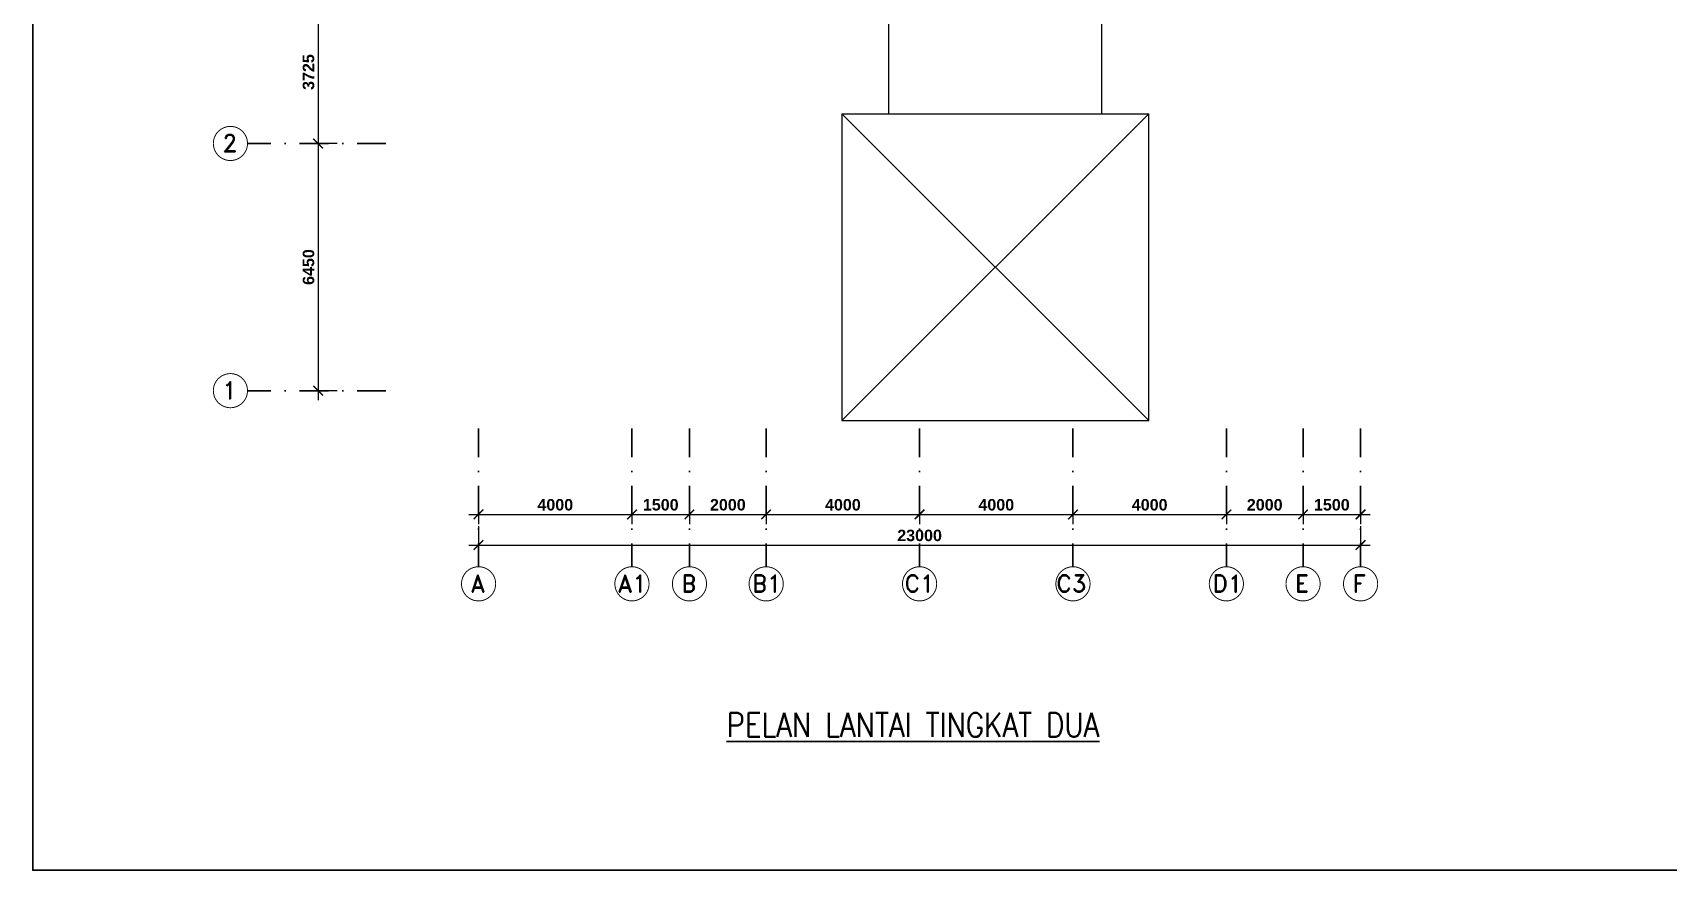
# Model space of a CAD drawing. Header units: inches. Extents: x 14 to 94880, y -4 to 65158.
# Drawn here: x 14 to 42664, y 8 to 21864 of the extents above; entities that cross this region are included whole.
import ezdxf

# ---------------------------------------------------------------- set-up
doc = ezdxf.new("R2010")
doc.units = ezdxf.units.IN
doc.header["$MEASUREMENT"] = 0
doc.linetypes.add('DASHDOT', pattern=[1, 0.5, -0.25, 0, -0.25])
doc.linetypes.add('DASHED2', pattern=[0.375, 0.25, -0.125])
doc.layers.add('dim', color=8, linetype='Continuous', lineweight=20)
doc.layers.add('ROOF', color=8, linetype='Continuous', lineweight=20)
for name, color, linetype in [('FF-TEXT', 7, 'Continuous'), ('GRID', 8, 'DASHDOT'), ('GRID-TEXT', 8, 'Continuous'), ('t.block', 4, 'Continuous')]:
    doc.layers.add(name, color=color, linetype=linetype)
doc.styles.add('LAILA', font='romans.shx', dxfattribs={"width": 0.85})
doc.styles.add('style1', font='romand.shx', dxfattribs={"height": 250})
doc.styles.add('style2', font='sanssb__.ttf', dxfattribs={"height": 1200})

# ---------------------------------------------------------------- blocks, each defined once
blk = doc.blocks.new('_ArchTick')
at = {"color": 0, "linetype": 'ByBlock', "const_width": 0.15}
blk.add_lwpolyline([(-0.5, -0.5), (0.5, 0.5)], dxfattribs=at)

msp = doc.modelspace()

# ---------------------------------------------------------------- linework, layer by layer
at = {"layer": 'dim'}
for p, q in [((7456, 22948), (7456, 18723)), ((7456, 19223), (7456, 12273)), ((7950, 18973), (7206, 18973)), ((7950, 18973), (7206, 18973)), ((7950, 12523), (7206, 12523)), ((11640, 9788), (11640, 9044)), ((15640, 9788), (15640, 9044)), ((15640, 9788), (15640, 9044)), ((17140, 9788), (17140, 9044)), ((17140, 9788), (17140, 9044)), ((19140, 9788), (19140, 9044)), ((19140, 9788), (19140, 9044)), ((23140, 9788), (23140, 9044)), ((23140, 9788), (23140, 9044)), ((27140, 9788), (27140, 9044)), ((27140, 9788), (27140, 9044)), ((31140, 9788), (31140, 9044)), ((31140, 9788), (31140, 9044)), ((33140, 9788), (33140, 9044)), ((33140, 9788), (33140, 9044)), ((34640, 9788), (34640, 9044)), ((11390, 9294), (15890, 9294)), ((11640, 8988), (11640, 8244)), ((15390, 9294), (17390, 9294)), ((16890, 9294), (19390, 9294)), ((18890, 9294), (23390, 9294)), ((22890, 9294), (27390, 9294)), ((26890, 9294), (31390, 9294)), ((30890, 9294), (33390, 9294)), ((32890, 9294), (34890, 9294)), ((34640, 8988), (34640, 8244)), ((11390, 8494), (34890, 8494))]:
    msp.add_line(p, q, dxfattribs=at)
at = {"layer": 'GRID', "ltscale": 1500}
for p, q in [((9224, 18973), (5615, 18973)), ((9224, 12523), (5615, 12523)), ((11640, 11537), (11640, 7928)), ((15640, 11537), (15640, 7928)), ((17140, 11537), (17140, 7928)), ((19140, 11537), (19140, 7928)), ((23140, 11537), (23140, 7928)), ((27140, 11537), (27140, 7928)), ((27140, 11537), (27140, 7928)), ((31140, 11537), (31140, 7928)), ((31140, 11537), (31140, 7928)), ((33140, 11537), (33140, 7928)), ((33140, 11537), (33140, 7928)), ((34640, 11537), (34640, 7928)), ((34640, 11537), (34640, 7928))]:
    msp.add_line(p, q, dxfattribs=at)
at = {"layer": 'GRID-TEXT', "const_width": 24.7}
for points in [[(5615, 18973, 1), (4724, 18973, 0.414214), (5169, 18528, 0.414214), (5615, 18973, 1)], [(5615, 12523, 1), (4724, 12523, 0.414214), (5169, 12078, 0.414214), (5615, 12523, 1)], [(12086, 7483, 1), (11195, 7483, 0.414214), (11640, 7037, 0.414214), (12086, 7483, 1)], [(16086, 7483, 1), (15195, 7483, 0.414214), (15640, 7037, 0.414214), (16086, 7483, 1)], [(17586, 7483, 1), (16695, 7483, 0.414214), (17140, 7037, 0.414214), (17586, 7483, 1)], [(19586, 7483, 1), (18695, 7483, 0.414214), (19140, 7037, 0.414214), (19586, 7483, 1)], [(23586, 7483, 1), (22695, 7483, 0.414214), (23140, 7037, 0.414214), (23586, 7483, 1)], [(27586, 7483, 1), (26695, 7483, 0.414214), (27140, 7037, 0.414214), (27586, 7483, 1)], [(31586, 7483, 1), (30695, 7483, 0.414214), (31140, 7037, 0.414214), (31586, 7483, 1)], [(33586, 7483, 1), (32695, 7483, 0.414214), (33140, 7037, 0.414214), (33586, 7483, 1)], [(35086, 7483, 1), (34195, 7483, 0.414214), (34640, 7037, 0.414214), (35086, 7483, 1)]]:
    msp.add_lwpolyline(points, format="xyb", dxfattribs=at)
at = {"layer": 'ROOF', "linetype": 'Continuous', "ltscale": 2000}
for p, q in [((22340, 19748), (22340, 22098)), ((27890, 19748), (27890, 22098)), ((29115, 11748), (21115, 19748)), ((21115, 11748), (29115, 19748)), ((21115, 19748), (29115, 19748)), ((21115, 19748), (21115, 11748)), ((29115, 11748), (29115, 19748)), ((21115, 19390), (21115, 11748)), ((21115, 11748), (29115, 11748))]:
    msp.add_line(p, q, dxfattribs=at)
at = {"layer": 'ROOF', "linetype": 'DASHED2', "ltscale": 2000}
for p, q in [((21340, 19748), (28890, 19748)), ((21340, 11748), (28890, 11748))]:
    msp.add_line(p, q, dxfattribs=at)
at = {"layer": 't.block', "color": 7, "ltscale": 0.5}
msp.add_lwpolyline([(94869, 8), (14, 8), (14, 64871), (94869, 64871)], close=True, dxfattribs=at)

# ---------------------------------------------------------------- block references
at = {"layer": 'dim', "xscale": 250, "yscale": 250, "zscale": 250}
for p, rotation in [((7456, 18973), 270), ((7456, 18973), 90), ((7456, 12523), 270), ((11640, 9294), 180), ((15640, 9294), 180), ((17140, 9294), 180), ((19140, 9294), 180), ((23140, 9294), 180), ((27140, 9294), 180), ((31140, 9294), 180), ((33140, 9294), 180), ((11640, 8494), 180)]:
    msp.add_blockref('_ArchTick', p, dxfattribs=dict(at, rotation=rotation))
for p in [(15640, 9294), (17140, 9294), (19140, 9294), (23140, 9294), (27140, 9294), (31140, 9294), (33140, 9294), (34640, 9294), (34640, 8494)]:
    msp.add_blockref('_ArchTick', p, dxfattribs=at)

# ---------------------------------------------------------------- texts
at = {"layer": 'dim', "char_height": 300, "attachment_point": 5, "rotation": 90, "style": 'style2'}
for s, insert in [('\\A1;3725', (7206, 20836)), ('\\A1;6450', (7206, 15748))]:
    msp.add_mtext(s, dxfattribs=dict(at, insert=insert))
at = {"layer": 'dim', "char_height": 300, "attachment_point": 5, "style": 'style2'}
for s, insert in [('\\A1;4000', (13640, 9544)), ('\\A1;1500', (16390, 9544)), ('\\A1;2000', (18140, 9544)), ('\\A1;4000', (21140, 9544)), ('\\A1;4000', (25140, 9544)), ('\\A1;4000', (29140, 9544)), ('\\A1;2000', (32140, 9544)), ('\\A1;1500', (33890, 9544)), ('\\A1;23000', (23140, 8744))]:
    msp.add_mtext(s, dxfattribs=dict(at, insert=insert))
at = {"layer": 'FF-TEXT', "color": 3, "style": 'LAILA', "width": 0.85}
msp.add_text('%%uPELAN LANTAI TINGKAT DUA', height=625, dxfattribs=at).set_placement((18108, 3491))
at = {"layer": 'GRID-TEXT', "style": 'style1'}
for s, p in [('2', (4961, 18758)), ('1', (4961, 12308)), ('A', (11431, 7267)), ('A1', (15269, 7267)), ('B', (16931, 7267)), ('B1', (18778, 7267)), ('C1', (22750, 7267)), ('C3', (26706, 7267)), ('D1', (30776, 7267)), ('E', (32931, 7267)), ('F', (34431, 7267))]:
    msp.add_text(s, height=450, dxfattribs=at).set_placement(p)

doc.saveas('drawing.dxf')
